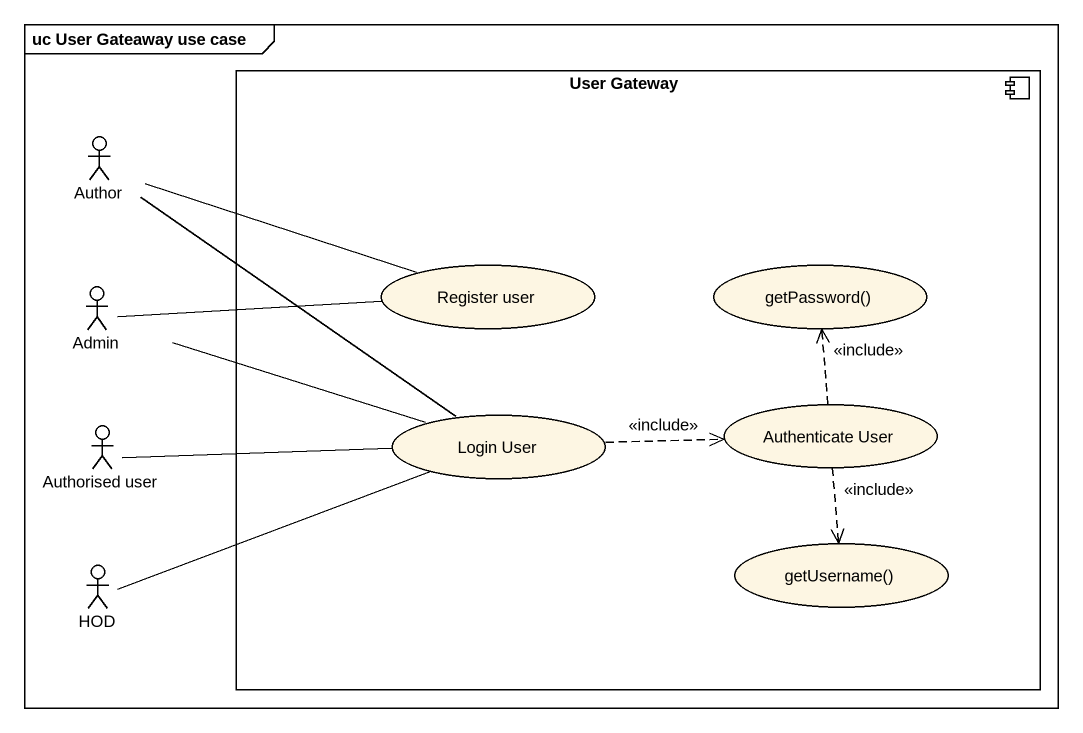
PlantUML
@startuml
mainframe uc User Gateaway use case
component "User Gateway" as User_Gateway {
  usecase "Register user" as Register_user
  usecase "getPassword()" as getPassword
  usecase "Login User" as Login_User
  usecase "Authenticate User" as Authenticate_User
  usecase "getUsername()" as getUsername
}
actor Author
actor Admin
actor "Authorised user" as Authorised_user
actor HOD
Author -- Login_User
Register_user -left- Author
Admin -right- Register_user
Admin -right- Login_User
Login_User .right.> Authenticate_User : <<include>>
Authenticate_User .up.> getPassword : <<include>>
Authenticate_User ..> getUsername : <<include>>
Authorised_user -right- Login_User
HOD -right- Login_User
@enduml
